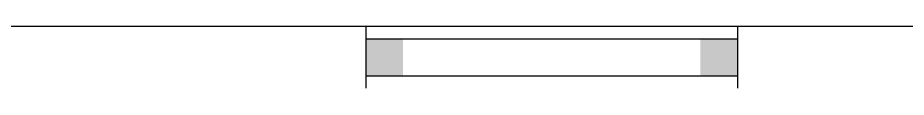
# Model space of a CAD drawing. Header units: millimetres. Extents: x -973 to 28250, y -35942 to 8545.
# Drawn here: x 4885 to 6320, y 5900 to 6000 of the extents above; entities that cross this region are included whole.
import ezdxf

# ---------------------------------------------------------------- set-up
doc = ezdxf.new("R2010")
doc.units = ezdxf.units.MM
for name, color, linetype in [('PENCERE', 10, 'Continuous'), ('R02_DUVAR', 7, 'Continuous'), ('R02_KOT', 4, 'Continuous')]:
    doc.layers.add(name, color=color, linetype=linetype)

# ---------------------------------------------------------------- blocks, each defined once
blk = doc.blocks.new('R02_SRC_P03')
at = {"layer": 'PENCERE', "color": 1}
for p, q in [((53375.86, 7992.28), (53385.86, 7992.28)), ((53377.86, 7932.28), (53377.86, 7992.28)), ((53383.86, 7932.28), (53383.86, 7992.28)), ((53375.86, 7932.28), (53385.86, 7932.28))]:
    blk.add_line(p, q, dxfattribs=at)
for points in [[(53377.86, 7992.28), (53377.86, 7986.28), (53383.86, 7992.28), (53383.86, 7986.28)], [(53377.86, 7932.28), (53377.86, 7938.28), (53383.86, 7932.28), (53383.86, 7938.28)]]:
    blk.add_solid(points, dxfattribs=at)
blk = doc.blocks.new('R02_CK_D06_H_1_1_M')
at = {"xscale": 10, "yscale": 10, "rotation": 270}
blk.add_blockref('R02_SRC_P03', (-78995.28192, 533858.6174), dxfattribs=at)

msp = doc.modelspace()

# ---------------------------------------------------------------- linework, layer by layer
at = {"layer": 'R02_KOT'}
for p, q in [((12500, 6000, 2500), (0, 6000, 2500)), ((12500, 6000, 2800), (0, 6000, 2800))]:
    msp.add_line(p, q, dxfattribs=at)

# ---------------------------------------------------------------- block references
at = {"layer": 'R02_DUVAR'}
for p in [(5120, 5900), (5120, 5900, 2820)]:
    msp.add_blockref('R02_CK_D06_H_1_1_M', p, dxfattribs=at)

doc.saveas('drawing.dxf')
